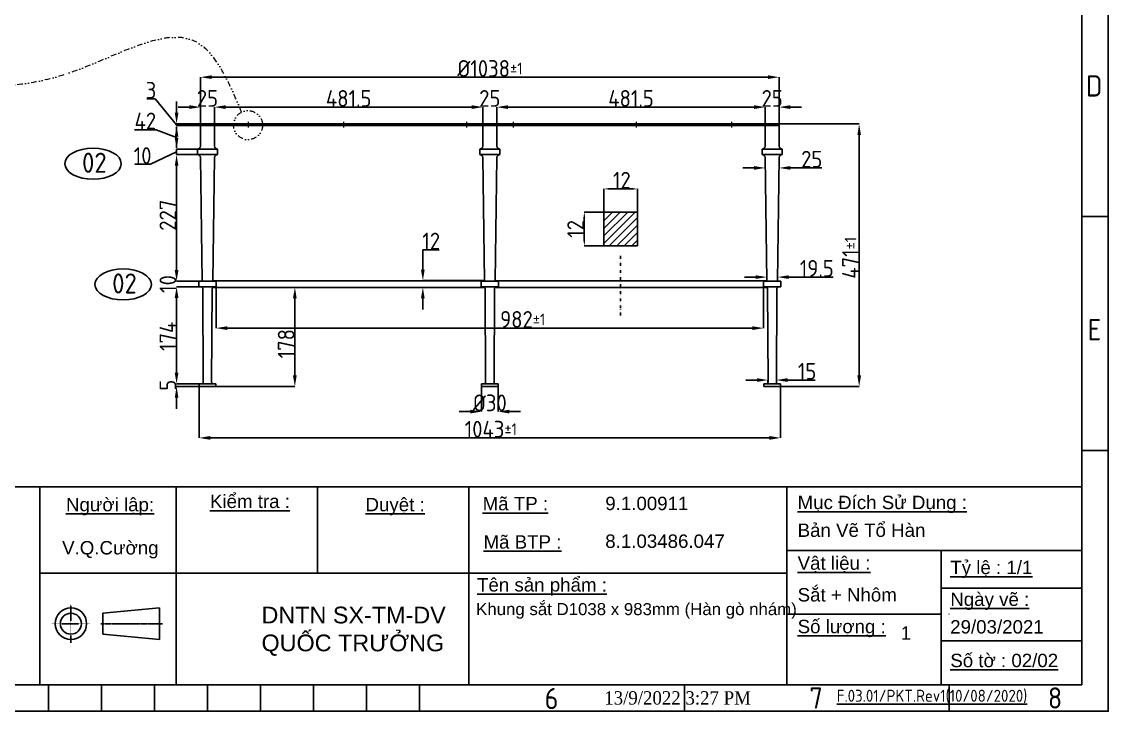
# Model space of a CAD drawing. Header units: millimetres. Extents: x -127318 to -46279, y 54276 to 57025.
# Drawn here: x -51304 to -49355, y 54330 to 55566 of the extents above; entities that cross this region are included whole.
import ezdxf

# ---------------------------------------------------------------- set-up
doc = ezdxf.new("R2010")
doc.units = ezdxf.units.MM
doc.header["$PDMODE"] = 2
for name, pattern in [('CENTER', [2, 1.25, -0.25, 0.25, -0.25]), ('CENTERX2', [4, 2.5, -0.5, 0.5, -0.5]), ('CONTPVMNIL', [0]), ('DASHEDX2', [1.5, 1, -0.5]), ('DIVIDE', [1.25, 0.5, -0.25, 0, -0.25, 0, -0.25])]:
    doc.linetypes.add(name, pattern=pattern)
doc.layers.get('0').update_dxf_attribs({"linetype": 'CONTPVMNIL'})
doc.layers.get('DEFPOINTS').update_dxf_attribs({"color": 6})
for name, color, linetype, lineweight in [('0 CENTER', 1, 'CENTERX2', 9), ('D KT', 4, 'Continuous', 18), ('d tam', 2, 'CENTER', 9)]:
    doc.layers.add(name, color=color, linetype=linetype, lineweight=lineweight)
for name, color, linetype in [('CENTER', 1, 'CENTERX2'), ('FRAME050', 6, 'Continuous'), ('hatch', 4, 'DASHEDX2'), ('MAIN', 7, 'Continuous')]:
    doc.layers.add(name, color=color, linetype=linetype)
doc.styles.add('ISOCP', font='isocp')
doc.styles.add('SLDTEXTSTYLE0', font='timesi.ttf', dxfattribs={"width": 0.933, "bigfont": 'bigfont'})
doc.styles.add('SLDTEXTSTYLE3', font='TXT', dxfattribs={"width": 0.65, "bigfont": 'bigfont'})
doc.styles.get("Standard").update_dxf_attribs({"font": 'isocp.shx'})
doc.dimstyles.new('Dim20$0', dxfattribs={"dimtxt": 20, "dimasz": 10, "dimexe": 0, "dimexo": 0, "dimgap": 0.6, "dimtad": 1, "dimtoh": 1, "dimdsep": 46, "dimtxsty": 'ISOCP', "dimcen": 0, "dimclrd": 3, "dimclre": 3, "dimclrt": 7, "dimadec": 3, "dimazin": 2, "dimtp": 0.05, "dimtm": 0.05, "dimtfac": 0.7, "dimtofl": 0, "dimtmove": 0, "dimatfit": 3, "dimfxl": 1, "dimtolj": 1, "dimarcsym": 0})

# ---------------------------------------------------------------- blocks, each defined once
blk = doc.blocks.new('*D744')
at = {"color": 3, "lineweight": -2, "ltscale": 50, "transparency": 16777216}
for p, q in [((-49970.7, 55323), (-49970.7, 55304.2)), ((-49945.7, 55323), (-49945.7, 55304.2)), ((-49990.7, 55304.2), (-50010.7, 55304.2)), ((-49925.7, 55304.2), (-49869.1, 55304.2))]:
    blk.add_line(p, q, dxfattribs=at)
at = {"color": 3, "ltscale": 50, "transparency": 16777216}
for points in [[(-49990.7, 55307.5), (-49990.7, 55300.8), (-49970.7, 55304.2)], [(-49925.7, 55307.5), (-49925.7, 55300.8), (-49945.7, 55304.2)]]:
    blk.add_solid(points, dxfattribs=at)
at = {"layer": 'DEFPOINTS', "color": 0, "ltscale": 50, "transparency": 16777216}
for p in [(-49970.7, 55323), (-49945.7, 55323), (-49945.7, 55304.2)]:
    blk.add_point(p, dxfattribs=at)
at = {"color": 7, "ltscale": 50, "transparency": 16777216, "insert": (-49887.2, 55319.8), "char_height": 30, "attachment_point": 5, "style": 'ISOCP'}
blk.add_mtext('\\A1;25', dxfattribs=at)
blk = doc.blocks.new('*D745')
at = {"color": 3, "lineweight": -2, "ltscale": 50, "transparency": 16777216}
for p, q in [((-49987.9, 55108.4), (-50007.9, 55108.4)), ((-49967.9, 55103), (-49967.9, 55108.4)), ((-49948.4, 55103), (-49948.4, 55108.4)), ((-49928.4, 55108.4), (-49848.5, 55108.4))]:
    blk.add_line(p, q, dxfattribs=at)
at = {"color": 3, "ltscale": 50, "transparency": 16777216}
for points in [[(-49987.9, 55111.7), (-49987.9, 55105), (-49967.9, 55108.4)], [(-49928.4, 55111.7), (-49928.4, 55105), (-49948.4, 55108.4)]]:
    blk.add_solid(points, dxfattribs=at)
at = {"layer": 'DEFPOINTS', "color": 0, "ltscale": 50, "transparency": 16777216}
for p in [(-49967.9, 55103), (-49948.4, 55108.4), (-49948.4, 55103)]:
    blk.add_point(p, dxfattribs=at)
at = {"color": 7, "ltscale": 50, "transparency": 16777216, "insert": (-49878.2, 55124), "char_height": 30, "attachment_point": 5, "style": 'ISOCP'}
blk.add_mtext('\\A1;19.5', dxfattribs=at)
blk = doc.blocks.new('*D746')
at = {"color": 3, "lineweight": -2, "ltscale": 50, "transparency": 16777216}
for p, q in [((-49985.7, 54923.8), (-50005.7, 54923.8)), ((-49965.7, 54920), (-49965.7, 54923.8)), ((-49950.7, 54920), (-49950.7, 54923.8)), ((-49930.7, 54923.8), (-49880.8, 54923.8))]:
    blk.add_line(p, q, dxfattribs=at)
at = {"color": 3, "ltscale": 50, "transparency": 16777216}
for points in [[(-49985.7, 54927.1), (-49985.7, 54920.4), (-49965.7, 54923.8)], [(-49930.7, 54927.1), (-49930.7, 54920.4), (-49950.7, 54923.8)]]:
    blk.add_solid(points, dxfattribs=at)
at = {"layer": 'DEFPOINTS', "color": 0, "ltscale": 50, "transparency": 16777216}
for p in [(-49965.7, 54920), (-49950.7, 54923.8), (-49950.7, 54920)]:
    blk.add_point(p, dxfattribs=at)
at = {"color": 7, "ltscale": 50, "transparency": 16777216, "insert": (-49895.6, 54939.4), "char_height": 30, "attachment_point": 5, "style": 'ISOCP'}
blk.add_mtext('\\A1;15', dxfattribs=at)
blk = doc.blocks.new('*D747')
at = {"color": 3, "lineweight": -2, "ltscale": 50, "transparency": 16777216}
for p, q in [((-51003.7, 55413.2), (-51023.7, 55413.2)), ((-50983.7, 55383), (-50983.7, 55413.2)), ((-50958.7, 55383), (-50958.7, 55413.2)), ((-50938.7, 55413.2), (-50918.7, 55413.2))]:
    blk.add_line(p, q, dxfattribs=at)
at = {"color": 3, "ltscale": 50, "transparency": 16777216}
for points in [[(-51003.7, 55416.6), (-51003.7, 55409.9), (-50983.7, 55413.2)], [(-50938.7, 55416.6), (-50938.7, 55409.9), (-50958.7, 55413.2)]]:
    blk.add_solid(points, dxfattribs=at)
at = {"layer": 'DEFPOINTS', "color": 0, "ltscale": 50, "transparency": 16777216}
for p in [(-50958.7, 55413.2), (-50983.7, 55383), (-50958.7, 55383)]:
    blk.add_point(p, dxfattribs=at)
at = {"color": 7, "ltscale": 50, "transparency": 16777216, "insert": (-50971.2, 55428.9), "char_height": 30, "attachment_point": 5, "style": 'ISOCP'}
blk.add_mtext('\\A1;25', dxfattribs=at)
blk = doc.blocks.new('*D748')
at = {"color": 3, "lineweight": -2, "ltscale": 50, "transparency": 16777216}
for p, q in [((-51026.6, 54937), (-51026.6, 54957)), ((-50986.2, 54917), (-51026.6, 54917)), ((-50986.2, 54912), (-51026.6, 54912)), ((-51026.6, 54892), (-51026.6, 54872))]:
    blk.add_line(p, q, dxfattribs=at)
at = {"color": 3, "ltscale": 50, "transparency": 16777216}
for points in [[(-51029.9, 54937), (-51023.3, 54937), (-51026.6, 54917)], [(-51029.9, 54892), (-51023.3, 54892), (-51026.6, 54912)]]:
    blk.add_solid(points, dxfattribs=at)
at = {"layer": 'DEFPOINTS', "color": 0, "ltscale": 50, "transparency": 16777216}
for p in [(-51026.6, 54912), (-50986.2, 54917), (-50986.2, 54912)]:
    blk.add_point(p, dxfattribs=at)
at = {"color": 7, "ltscale": 50, "transparency": 16777216, "insert": (-51042.2, 54914.5), "char_height": 30, "attachment_point": 5, "rotation": 90, "style": 'ISOCP'}
blk.add_mtext('\\A1;5', dxfattribs=at)
blk = doc.blocks.new('*D749')
at = {"color": 3, "lineweight": -2, "ltscale": 50, "transparency": 16777216}
for p, q in [((-50982.7, 55091), (-51026.6, 55091)), ((-51026.6, 54937), (-51026.6, 55071)), ((-50986.2, 54917), (-51026.6, 54917))]:
    blk.add_line(p, q, dxfattribs=at)
at = {"color": 3, "ltscale": 50, "transparency": 16777216}
for points in [[(-51029.9, 55071), (-51023.3, 55071), (-51026.6, 55091)], [(-51029.9, 54937), (-51023.3, 54937), (-51026.6, 54917)]]:
    blk.add_solid(points, dxfattribs=at)
at = {"layer": 'DEFPOINTS', "color": 0, "ltscale": 50, "transparency": 16777216}
for p in [(-51026.6, 55091), (-50982.7, 55091), (-50986.2, 54917)]:
    blk.add_point(p, dxfattribs=at)
at = {"color": 7, "ltscale": 50, "transparency": 16777216, "insert": (-51042.2, 55002.1), "char_height": 30, "attachment_point": 5, "rotation": 90, "style": 'ISOCP'}
blk.add_mtext('\\A1;174', dxfattribs=at)
blk = doc.blocks.new('*D750')
at = {"color": 3, "lineweight": -2, "ltscale": 50, "transparency": 16777216}
for p, q in [((-51026.6, 55121), (-51026.6, 55141)), ((-50986.7, 55101), (-51026.6, 55101)), ((-50986.7, 55091), (-51026.6, 55091)), ((-51026.6, 55071), (-51026.6, 55051))]:
    blk.add_line(p, q, dxfattribs=at)
at = {"color": 3, "ltscale": 50, "transparency": 16777216}
for points in [[(-51029.9, 55121), (-51023.3, 55121), (-51026.6, 55101)], [(-51029.9, 55071), (-51023.3, 55071), (-51026.6, 55091)]]:
    blk.add_solid(points, dxfattribs=at)
at = {"layer": 'DEFPOINTS', "color": 0, "ltscale": 50, "transparency": 16777216}
for p in [(-51026.6, 55101), (-50986.7, 55101), (-50986.7, 55091)]:
    blk.add_point(p, dxfattribs=at)
at = {"color": 7, "ltscale": 50, "transparency": 16777216, "insert": (-51042.2, 55096), "char_height": 30, "attachment_point": 5, "rotation": 90, "style": 'ISOCP'}
blk.add_mtext('\\A1;10', dxfattribs=at)
blk = doc.blocks.new('*D751')
at = {"color": 3, "lineweight": -2, "ltscale": 50, "transparency": 16777216}
for p, q in [((-50988.5, 55328), (-51026.6, 55328)), ((-51026.6, 55121), (-51026.6, 55308)), ((-50986.7, 55101), (-51026.6, 55101))]:
    blk.add_line(p, q, dxfattribs=at)
at = {"color": 3, "ltscale": 50, "transparency": 16777216}
for points in [[(-51029.9, 55308), (-51023.3, 55308), (-51026.6, 55328)], [(-51029.9, 55121), (-51023.3, 55121), (-51026.6, 55101)]]:
    blk.add_solid(points, dxfattribs=at)
at = {"layer": 'DEFPOINTS', "color": 0, "ltscale": 50, "transparency": 16777216}
for p in [(-51026.6, 55328), (-50988.5, 55328), (-50986.7, 55101)]:
    blk.add_point(p, dxfattribs=at)
at = {"color": 7, "ltscale": 50, "transparency": 16777216, "insert": (-51042.2, 55219.4), "char_height": 30, "attachment_point": 5, "rotation": 90, "style": 'ISOCP'}
blk.add_mtext('\\A1;227', dxfattribs=at)
blk = doc.blocks.new('*D752')
at = {"color": 3, "lineweight": -2, "ltscale": 50, "transparency": 16777216}
for p, q in [((-51026.6, 55358), (-51026.6, 55378)), ((-50989.3, 55338), (-51026.6, 55338)), ((-51026.6, 55338), (-51026.6, 55328)), ((-51026.6, 55333), (-51073.3, 55310.7)), ((-50989.2, 55328), (-51026.6, 55328)), ((-51073.3, 55310.7), (-51101.6, 55310.7)), ((-51026.6, 55308), (-51026.6, 55288))]:
    blk.add_line(p, q, dxfattribs=at)
at = {"color": 3, "ltscale": 50, "transparency": 16777216}
for points in [[(-51029.9, 55358), (-51023.3, 55358), (-51026.6, 55338)], [(-51029.9, 55308), (-51023.3, 55308), (-51026.6, 55328)]]:
    blk.add_solid(points, dxfattribs=at)
at = {"layer": 'DEFPOINTS', "color": 0, "ltscale": 50, "transparency": 16777216}
for p in [(-50989.3, 55338), (-51026.6, 55328), (-50989.2, 55328)]:
    blk.add_point(p, dxfattribs=at)
at = {"color": 7, "ltscale": 50, "transparency": 16777216, "insert": (-51087.5, 55326.3), "char_height": 30, "attachment_point": 5, "style": 'ISOCP'}
blk.add_mtext('\\A1;10', dxfattribs=at)
blk = doc.blocks.new('*D753')
at = {"color": 3, "lineweight": -2, "ltscale": 50, "transparency": 16777216}
for p, q in [((-50983.7, 55380), (-51026.6, 55380)), ((-51063.1, 55372.7), (-51102.1, 55372.7)), ((-51026.6, 55359), (-51063.1, 55372.7)), ((-51026.6, 55358), (-51026.6, 55360)), ((-50989.3, 55338), (-51026.6, 55338))]:
    blk.add_line(p, q, dxfattribs=at)
at = {"color": 3, "ltscale": 50, "transparency": 16777216}
for points in [[(-51029.9, 55360), (-51023.3, 55360), (-51026.6, 55380)], [(-51029.9, 55358), (-51023.3, 55358), (-51026.6, 55338)]]:
    blk.add_solid(points, dxfattribs=at)
at = {"layer": 'DEFPOINTS', "color": 0, "ltscale": 50, "transparency": 16777216}
for p in [(-51026.6, 55380), (-50983.7, 55380), (-50989.3, 55338)]:
    blk.add_point(p, dxfattribs=at)
at = {"color": 7, "ltscale": 50, "transparency": 16777216, "insert": (-51082.6, 55388.3), "char_height": 30, "attachment_point": 5, "style": 'ISOCP'}
blk.add_mtext('\\A1;42', dxfattribs=at)
blk = doc.blocks.new('*D754')
at = {"color": 3, "lineweight": -2, "ltscale": 50, "transparency": 16777216}
for p, q in [((-51065.3, 55427.8), (-51079.7, 55427.8)), ((-51026.6, 55381.5), (-51065.3, 55427.8)), ((-51026.6, 55403), (-51026.6, 55423)), ((-50983.7, 55383), (-51026.6, 55383)), ((-51026.6, 55383), (-51026.6, 55380)), ((-50983.7, 55380), (-51026.6, 55380)), ((-51026.6, 55360), (-51026.6, 55340))]:
    blk.add_line(p, q, dxfattribs=at)
at = {"color": 3, "ltscale": 50, "transparency": 16777216}
for points in [[(-51029.9, 55403), (-51023.3, 55403), (-51026.6, 55383)], [(-51029.9, 55360), (-51023.3, 55360), (-51026.6, 55380)]]:
    blk.add_solid(points, dxfattribs=at)
at = {"layer": 'DEFPOINTS', "color": 0, "ltscale": 50, "transparency": 16777216}
for p in [(-51026.6, 55380), (-50983.7, 55383), (-50983.7, 55380)]:
    blk.add_point(p, dxfattribs=at)
at = {"color": 7, "ltscale": 50, "transparency": 16777216, "insert": (-51072.5, 55443.4), "char_height": 30, "attachment_point": 5, "style": 'ISOCP'}
blk.add_mtext('\\A1;3', dxfattribs=at)
blk = doc.blocks.new('*D755')
at = {"color": 3, "lineweight": -2, "ltscale": 50, "transparency": 16777216}
for p, q in [((-50958.7, 55383), (-50958.7, 55413.2)), ((-50938.7, 55413.2), (-50497.2, 55413.2)), ((-50477.2, 55383), (-50477.2, 55413.2))]:
    blk.add_line(p, q, dxfattribs=at)
at = {"color": 3, "ltscale": 50, "transparency": 16777216}
for points in [[(-50938.7, 55416.6), (-50938.7, 55409.9), (-50958.7, 55413.2)], [(-50497.2, 55416.6), (-50497.2, 55409.9), (-50477.2, 55413.2)]]:
    blk.add_solid(points, dxfattribs=at)
at = {"layer": 'DEFPOINTS', "color": 0, "ltscale": 50, "transparency": 16777216}
for p in [(-50477.2, 55413.2), (-50958.7, 55383), (-50477.2, 55383)]:
    blk.add_point(p, dxfattribs=at)
at = {"color": 7, "ltscale": 50, "transparency": 16777216, "insert": (-50717.9, 55428.8), "char_height": 30, "attachment_point": 5, "style": 'ISOCP'}
blk.add_mtext('\\A1;481.5', dxfattribs=at)
blk = doc.blocks.new('*D756')
at = {"color": 3, "lineweight": -2, "ltscale": 50, "transparency": 16777216}
for p, q in [((-50452.2, 55381.5), (-50452.2, 55413.2)), ((-50432.2, 55413.2), (-49990.7, 55413.2)), ((-49970.7, 55383), (-49970.7, 55413.2))]:
    blk.add_line(p, q, dxfattribs=at)
at = {"color": 3, "ltscale": 50, "transparency": 16777216}
for points in [[(-50432.2, 55416.6), (-50432.2, 55409.9), (-50452.2, 55413.2)], [(-49990.7, 55416.6), (-49990.7, 55409.9), (-49970.7, 55413.2)]]:
    blk.add_solid(points, dxfattribs=at)
at = {"layer": 'DEFPOINTS', "color": 0, "ltscale": 50, "transparency": 16777216}
for p in [(-49970.7, 55413.2), (-50452.2, 55381.5), (-49970.7, 55383)]:
    blk.add_point(p, dxfattribs=at)
at = {"color": 7, "ltscale": 50, "transparency": 16777216, "insert": (-50211.4, 55428.8), "char_height": 30, "attachment_point": 5, "style": 'ISOCP'}
blk.add_mtext('\\A1;481.5', dxfattribs=at)
blk = doc.blocks.new('*D757')
at = {"color": 3, "lineweight": -2, "ltscale": 50, "transparency": 16777216}
for p, q in [((-50497.2, 55413.2), (-50517.2, 55413.2)), ((-50432.2, 55413.2), (-50412.2, 55413.2))]:
    blk.add_line(p, q, dxfattribs=at)
at = {"color": 3, "ltscale": 50, "transparency": 16777216}
for points in [[(-50497.2, 55416.6), (-50497.2, 55409.9), (-50477.2, 55413.2)], [(-50432.2, 55416.6), (-50432.2, 55409.9), (-50452.2, 55413.2)]]:
    blk.add_solid(points, dxfattribs=at)
at = {"layer": 'DEFPOINTS', "color": 0, "ltscale": 50, "transparency": 16777216}
for p in [(-50477.2, 55413.2), (-50452.2, 55413.2), (-50452.2, 55413.2)]:
    blk.add_point(p, dxfattribs=at)
at = {"color": 7, "ltscale": 50, "transparency": 16777216, "insert": (-50464.7, 55428.9), "char_height": 30, "attachment_point": 5, "style": 'ISOCP'}
blk.add_mtext('\\A1;25', dxfattribs=at)
blk = doc.blocks.new('*D758')
at = {"color": 3, "lineweight": -2, "ltscale": 50, "transparency": 16777216}
for p, q in [((-49990.7, 55413.2), (-50010.7, 55413.2)), ((-49970.7, 55383), (-49970.7, 55413.2)), ((-49945.7, 55383), (-49945.7, 55413.2)), ((-49925.7, 55413.2), (-49905.7, 55413.2))]:
    blk.add_line(p, q, dxfattribs=at)
at = {"color": 3, "ltscale": 50, "transparency": 16777216}
for points in [[(-49990.7, 55416.6), (-49990.7, 55409.9), (-49970.7, 55413.2)], [(-49925.7, 55416.6), (-49925.7, 55409.9), (-49945.7, 55413.2)]]:
    blk.add_solid(points, dxfattribs=at)
at = {"layer": 'DEFPOINTS', "color": 0, "ltscale": 50, "transparency": 16777216}
for p in [(-49970.7, 55413.2), (-49970.7, 55383), (-49945.7, 55383)]:
    blk.add_point(p, dxfattribs=at)
at = {"color": 7, "ltscale": 50, "transparency": 16777216, "insert": (-49958.2, 55428.9), "char_height": 30, "attachment_point": 5, "style": 'ISOCP'}
blk.add_mtext('\\A1;25', dxfattribs=at)
blk = doc.blocks.new('*D723')
at = {"color": 3, "lineweight": -2, "ltscale": 50, "transparency": 16777216}
for p, q in [((-50479.7, 54912), (-50479.7, 54867.2)), ((-50449.7, 54912), (-50449.7, 54867.2)), ((-50499.7, 54867.2), (-50519.7, 54867.2)), ((-50429.7, 54867.2), (-50409.7, 54867.2))]:
    blk.add_line(p, q, dxfattribs=at)
at = {"color": 3, "ltscale": 50, "transparency": 16777216}
for points in [[(-50499.7, 54870.5), (-50499.7, 54863.9), (-50479.7, 54867.2)], [(-50429.7, 54870.5), (-50429.7, 54863.9), (-50449.7, 54867.2)]]:
    blk.add_solid(points, dxfattribs=at)
at = {"layer": 'DEFPOINTS', "color": 0, "ltscale": 50, "transparency": 16777216}
for p in [(-50479.7, 54912), (-50449.7, 54912), (-50449.7, 54867.2)]:
    blk.add_point(p, dxfattribs=at)
at = {"color": 7, "ltscale": 50, "transparency": 16777216, "insert": (-50464.7, 54882.8), "char_height": 30, "attachment_point": 5, "style": 'ISOCP'}
blk.add_mtext('\\A1;%%C30', dxfattribs=at)
blk = doc.blocks.new('*D724')
at = {"color": 3, "lineweight": -2, "ltscale": 50, "transparency": 16777216}
for p, q in [((-50584.8, 55122), (-50584.8, 55157.4)), ((-50584.8, 55157.4), (-50555.4, 55157.4)), ((-50474.4, 55102), (-50584.8, 55102)), ((-50475.3, 55090), (-50584.8, 55090)), ((-50584.8, 55070), (-50584.8, 55050))]:
    blk.add_line(p, q, dxfattribs=at)
at = {"color": 3, "ltscale": 50, "transparency": 16777216}
for points in [[(-50588.2, 55122), (-50581.5, 55122), (-50584.8, 55102)], [(-50588.2, 55070), (-50581.5, 55070), (-50584.8, 55090)]]:
    blk.add_solid(points, dxfattribs=at)
at = {"layer": 'DEFPOINTS', "color": 0, "ltscale": 50, "transparency": 16777216}
for p in [(-50474.4, 55102), (-50584.8, 55090), (-50475.3, 55090)]:
    blk.add_point(p, dxfattribs=at)
at = {"color": 7, "ltscale": 50, "transparency": 16777216, "insert": (-50569.8, 55173), "char_height": 30, "attachment_point": 5, "style": 'ISOCP'}
blk.add_mtext('\\A1;12', dxfattribs=at)
blk = doc.blocks.new('ẢERHAEEH')
at = {"layer": 'FRAME050'}
for p, q in [((0, 73.96), (-3.96, 73.96)), ((0, 38.96), (-3.96, 38.96)), ((-158.4, 0), (-158.4, 3.96)), ((-150.48, 0), (-150.48, 3.96)), ((-142.56, 3.96), (-142.56, 0)), ((-134.64, 0), (-134.64, 3.96)), ((-126.72, 0), (-126.72, 3.96)), ((-118.8, 0), (-118.8, 3.96)), ((-110.88, 0), (-110.88, 3.96)), ((-102.96, 0), (-102.96, 3.96)), ((-63.36, 0), (-63.36, 3.96)), ((-23.76, 0), (-23.76, 3.96)), ((-182.16, 0), (-102.96, 0))]:
    blk.add_line(p, q, dxfattribs=at)
at = {"layer": 'MAIN', "color": 7, "linetype": 'Continuous'}
blk.add_lwpolyline([(-300.96, 213.96), (-3.96, 213.96), (-3.96, 3.96), (-300.96, 3.96)], close=True, dxfattribs=at)
at = {"layer": 'FRAME050', "style": 'ISOCP'}
for s, p in [('D', (-3.34, 91.87)), ('E', (-3.09, 55.44)), ('6', (-84.25, 0.32)), ('7', (-44.67, 0.4)), ('8', (-9.03, 0.4))]:
    blk.add_text(s, height=3.17, dxfattribs=at).set_placement(p)
blk = doc.blocks.new('*D759')
at = {"color": 3, "lineweight": -2, "ltscale": 50, "transparency": 16777216}
for p, q in [((-50955.7, 55101), (-50955.7, 55016.9)), ((-49973.7, 55096), (-49973.7, 55016.9)), ((-50935.7, 55016.9), (-49993.7, 55016.9))]:
    blk.add_line(p, q, dxfattribs=at)
at = {"color": 3, "ltscale": 50, "transparency": 16777216}
for points in [[(-50935.7, 55020.2), (-50935.7, 55013.5), (-50955.7, 55016.9)], [(-49993.7, 55020.2), (-49993.7, 55013.5), (-49973.7, 55016.9)]]:
    blk.add_solid(points, dxfattribs=at)
at = {"layer": 'DEFPOINTS', "color": 0, "ltscale": 50, "transparency": 16777216}
for p in [(-50955.7, 55101, 0), (-49973.7, 55096, 0), (-49973.7, 55016.9)]:
    blk.add_point(p, dxfattribs=at)
at = {"color": 7, "ltscale": 50, "transparency": 16777216, "insert": (-50405.8, 55032.5), "char_height": 30, "attachment_point": 5, "style": 'ISOCP'}
blk.add_mtext('\\A1;982{\\H21;±1}', dxfattribs=at)
blk = doc.blocks.new('*D760')
at = {"color": 3, "lineweight": -2, "ltscale": 50, "transparency": 16777216}
for p, q in [((-50983.7, 55383), (-50983.7, 55466.9)), ((-50963.7, 55466.9), (-49965.7, 55466.9)), ((-49945.7, 55383), (-49945.7, 55466.9))]:
    blk.add_line(p, q, dxfattribs=at)
at = {"color": 3, "ltscale": 50, "transparency": 16777216}
for points in [[(-50963.7, 55470.3), (-50963.7, 55463.6), (-50983.7, 55466.9)], [(-49965.7, 55470.3), (-49965.7, 55463.6), (-49945.7, 55466.9)]]:
    blk.add_solid(points, dxfattribs=at)
at = {"layer": 'DEFPOINTS', "color": 0, "ltscale": 50, "transparency": 16777216}
for p in [(-49945.7, 55466.9), (-50983.7, 55383, 0), (-49945.7, 55383, 0)]:
    blk.add_point(p, dxfattribs=at)
at = {"color": 7, "ltscale": 50, "transparency": 16777216, "insert": (-50464.6, 55482.5), "char_height": 30, "attachment_point": 5, "style": 'ISOCP'}
blk.add_mtext('\\A1;%%C1038{\\H21;±1}', dxfattribs=at)
blk = doc.blocks.new('*D765')
at = {"color": 3, "lineweight": -2, "ltscale": 50, "transparency": 16777216}
for p, q in [((-50892.7, 55090), (-50814.4, 55090)), ((-50814.4, 54932), (-50814.4, 55070)), ((-50956.2, 54912), (-50814.4, 54912))]:
    blk.add_line(p, q, dxfattribs=at)
at = {"color": 3, "ltscale": 50, "transparency": 16777216}
for points in [[(-50817.8, 55070), (-50811.1, 55070), (-50814.4, 55090)], [(-50817.8, 54932), (-50811.1, 54932), (-50814.4, 54912)]]:
    blk.add_solid(points, dxfattribs=at)
at = {"layer": 'DEFPOINTS', "color": 0, "ltscale": 50, "transparency": 16777216}
for p in [(-50892.7, 55090), (-50814.4, 55090), (-50956.2, 54912)]:
    blk.add_point(p, dxfattribs=at)
at = {"color": 7, "ltscale": 50, "transparency": 16777216, "insert": (-50830, 54988.9), "char_height": 30, "attachment_point": 5, "rotation": 90, "style": 'ISOCP'}
blk.add_mtext('\\A1;178', dxfattribs=at)
blk = doc.blocks.new('*D766')
at = {"color": 3, "lineweight": -2, "ltscale": 50, "transparency": 16777216}
for p, q in [((-50259.9, 55224.6), (-50259.9, 55266.5)), ((-50249.9, 55266.5), (-50209.9, 55266.5)), ((-50199.9, 55224.6), (-50199.9, 55266.5))]:
    blk.add_line(p, q, dxfattribs=at)
at = {"color": 3, "ltscale": 50, "transparency": 16777216}
for points in [[(-50249.9, 55268.2), (-50249.9, 55264.9), (-50259.9, 55266.5)], [(-50209.9, 55268.2), (-50209.9, 55264.9), (-50199.9, 55266.5)]]:
    blk.add_solid(points, dxfattribs=at)
at = {"layer": 'DEFPOINTS', "color": 0, "ltscale": 50, "transparency": 16777216}
for p in [(-50199.9, 55266.5), (-50259.9, 55224.6), (-50199.9, 55224.6)]:
    blk.add_point(p, dxfattribs=at)
at = {"color": 7, "ltscale": 50, "transparency": 16777216, "insert": (-50227.9, 55282.1), "char_height": 30, "attachment_point": 5, "style": 'ISOCP'}
blk.add_mtext('\\A1;12', dxfattribs=at)
blk = doc.blocks.new('*D767')
at = {"color": 3, "lineweight": -2, "ltscale": 50, "transparency": 16777216}
for p, q in [((-50259.9, 55224.6), (-50295.2, 55224.6)), ((-50295.2, 55174.6), (-50295.2, 55214.6)), ((-50259.9, 55164.6), (-50295.2, 55164.6))]:
    blk.add_line(p, q, dxfattribs=at)
at = {"color": 3, "ltscale": 50, "transparency": 16777216}
for points in [[(-50296.9, 55214.6), (-50293.5, 55214.6), (-50295.2, 55224.6)], [(-50296.9, 55174.6), (-50293.5, 55174.6), (-50295.2, 55164.6)]]:
    blk.add_solid(points, dxfattribs=at)
at = {"layer": 'DEFPOINTS', "color": 0, "ltscale": 50, "transparency": 16777216}
for p in [(-50295.2, 55224.6), (-50259.9, 55224.6), (-50259.9, 55164.6)]:
    blk.add_point(p, dxfattribs=at)
at = {"color": 7, "ltscale": 50, "transparency": 16777216, "insert": (-50310.8, 55194.8), "char_height": 30, "attachment_point": 5, "rotation": 90, "style": 'ISOCP'}
blk.add_mtext('\\A1;12', dxfattribs=at)
blk = doc.blocks.new('*D768')
at = {"color": 3, "lineweight": -2, "ltscale": 50, "transparency": 16777216}
for p, q in [((-50986.2, 54912), (-50986.2, 54820)), ((-49943.2, 54912), (-49943.2, 54820)), ((-50966.2, 54820), (-49963.2, 54820))]:
    blk.add_line(p, q, dxfattribs=at)
at = {"color": 3, "ltscale": 50, "transparency": 16777216}
for points in [[(-50966.2, 54823.4), (-50966.2, 54816.7), (-50986.2, 54820)], [(-49963.2, 54823.4), (-49963.2, 54816.7), (-49943.2, 54820)]]:
    blk.add_solid(points, dxfattribs=at)
at = {"layer": 'DEFPOINTS', "color": 0, "ltscale": 50, "transparency": 16777216}
for p in [(-50986.2, 54912), (-49943.2, 54912), (-49943.2, 54820)]:
    blk.add_point(p, dxfattribs=at)
at = {"color": 7, "ltscale": 50, "transparency": 16777216, "insert": (-50463, 54835.6), "char_height": 30, "attachment_point": 5, "style": 'ISOCP'}
blk.add_mtext('\\A1;1043{\\H21;±1}', dxfattribs=at)
blk = doc.blocks.new('*D771')
at = {"color": 3, "lineweight": -2, "ltscale": 50, "transparency": 16777216}
for p, q in [((-49945.7, 55383), (-49802.1, 55383)), ((-49802.1, 54932), (-49802.1, 55363)), ((-49943.2, 54912), (-49802.1, 54912))]:
    blk.add_line(p, q, dxfattribs=at)
at = {"color": 3, "ltscale": 50, "transparency": 16777216}
for points in [[(-49805.4, 55363), (-49798.8, 55363), (-49802.1, 55383)], [(-49805.4, 54932), (-49798.8, 54932), (-49802.1, 54912)]]:
    blk.add_solid(points, dxfattribs=at)
at = {"layer": 'DEFPOINTS', "color": 0, "ltscale": 50, "transparency": 16777216}
for p in [(-49945.7, 55383), (-49802.1, 55383), (-49943.2, 54912)]:
    blk.add_point(p, dxfattribs=at)
at = {"color": 7, "ltscale": 50, "transparency": 16777216, "insert": (-49817.7, 55142.9), "char_height": 30, "attachment_point": 5, "rotation": 90, "style": 'ISOCP'}
blk.add_mtext('\\A1;471{\\H21;±1}', dxfattribs=at)

msp = doc.modelspace()

# ---------------------------------------------------------------- hatches: boundary and pattern name
at = {"ltscale": 30}
h = msp.add_hatch(dxfattribs=at)
h.set_pattern_fill('ANSI31', color=4, scale=3)
h.set_pattern_definition([(45, (1574.512, -2753.672), (-6.7351921, 6.7351921), [])])
h.paths.add_polyline_path([(-50259.882, 55164.558), (-50199.882, 55164.558), (-50199.882, 55224.558), (-50259.882, 55224.558)])

# ---------------------------------------------------------------- linework, layer by layer
at = {"ltscale": 50}
for p, q in [((-50983.673, 55379.957), (-50983.673, 55342.957)), ((-50958.673, 55382.957), (-49970.673, 55382.957)), ((-50958.673, 55379.957), (-50958.673, 55342.957)), ((-49970.673, 55379.957), (-50958.673, 55379.957)), ((-50477.173, 55379.957), (-50477.173, 55382.957)), ((-50477.173, 55379.957), (-50477.173, 55342.957)), ((-50452.173, 55379.957), (-50452.173, 55382.957)), ((-50452.173, 55379.957), (-50452.173, 55342.957)), ((-49970.673, 55379.957), (-49970.673, 55342.957)), ((-49945.673, 55379.957), (-49945.673, 55342.957)), ((-50953.259, 55337.957), (-50989.259, 55337.957)), ((-50989.173, 55337.957), (-50989.173, 55327.957)), ((-50953.173, 55337.957), (-50953.173, 55327.957)), ((-50953.173, 55337.957), (-50953.173, 55337.957)), ((-50482.673, 55337.957), (-50482.673, 55327.957)), ((-50446.759, 55337.957), (-50482.673, 55337.957)), ((-50446.673, 55337.957), (-50446.673, 55327.957)), ((-50446.673, 55337.957), (-50446.673, 55337.957)), ((-49976.173, 55337.957), (-49976.173, 55327.957)), ((-49940.259, 55337.957), (-49976.173, 55337.957)), ((-49940.173, 55337.957), (-49940.173, 55327.957)), ((-49940.173, 55337.957), (-49940.173, 55337.957)), ((-50953.173, 55327.957), (-50989.173, 55327.957)), ((-50983.673, 55323.044), (-50980.898, 55101.969)), ((-50961.447, 55101.969), (-50958.673, 55323.044)), ((-50953.173, 55327.957), (-50953.259, 55327.957)), ((-50446.673, 55327.957), (-50482.673, 55327.957)), ((-50477.173, 55323.044), (-50474.398, 55101.969)), ((-50454.947, 55101.969), (-50452.173, 55323.044)), ((-50446.673, 55327.957), (-50446.759, 55327.957)), ((-49940.173, 55327.957), (-49976.173, 55327.957)), ((-49970.673, 55323.044), (-49967.898, 55101.969)), ((-49948.447, 55101.969), (-49945.673, 55323.044)), ((-49940.173, 55327.957), (-49940.259, 55327.957)), ((-50474.41, 55101.957), (-50961.435, 55101.957)), ((-49967.91, 55101.957), (-50454.935, 55101.957)), ((-50986.673, 55100.957), (-50960.447, 55100.957)), ((-50986.673, 55090.957), (-50986.673, 55100.957)), ((-50955.673, 55090.957), (-50986.673, 55090.957)), ((-50979.677, 55088.009), (-50978.673, 54919.957)), ((-50962.668, 55088.009), (-50963.673, 54919.957)), ((-50473.94, 55089.957), (-50961.905, 55089.957)), ((-50960.447, 55100.957), (-50959.617, 55100.957)), ((-50959.669, 55090.957), (-50955.673, 55090.957)), ((-50955.673, 55100.957), (-50959.617, 55100.957)), ((-50955.673, 55090.957), (-50955.673, 55100.957)), ((-50480.173, 55100.957), (-50453.947, 55100.957)), ((-50480.173, 55090.957), (-50480.173, 55100.957)), ((-50449.173, 55090.957), (-50480.173, 55090.957)), ((-50473.177, 55088.009), (-50472.173, 54919.957)), ((-50456.168, 55088.009), (-50457.173, 54919.957)), ((-49967.44, 55089.957), (-50455.405, 55089.957)), ((-50453.947, 55100.957), (-50453.117, 55100.957)), ((-50453.169, 55090.957), (-50449.173, 55090.957)), ((-50449.173, 55100.957), (-50453.117, 55100.957)), ((-50449.173, 55090.957), (-50449.173, 55100.957)), ((-49973.673, 55100.957), (-49947.447, 55100.957)), ((-49973.673, 55090.957), (-49973.673, 55100.957)), ((-49942.673, 55090.957), (-49973.673, 55090.957)), ((-49966.677, 55088.009), (-49965.673, 54919.957)), ((-49949.668, 55088.009), (-49950.673, 54919.957)), ((-49947.447, 55100.957), (-49946.617, 55100.957)), ((-49946.669, 55090.957), (-49942.673, 55090.957)), ((-49942.673, 55100.957), (-49946.617, 55100.957)), ((-49942.673, 55090.957), (-49942.673, 55100.957)), ((-50986.173, 54916.957), (-50986.173, 54911.957)), ((-50986.173, 54916.957), (-50962.619, 54916.957)), ((-50986.173, 54911.957), (-50956.173, 54911.957)), ((-50956.173, 54916.957), (-50962.619, 54916.957)), ((-50956.173, 54911.957), (-50956.173, 54916.957)), ((-50479.673, 54916.957), (-50479.673, 54911.957)), ((-50479.673, 54916.957), (-50456.119, 54916.957)), ((-50479.673, 54911.957), (-50449.673, 54911.957)), ((-50449.673, 54916.957), (-50456.119, 54916.957)), ((-50449.673, 54911.957), (-50449.673, 54916.957)), ((-49973.173, 54916.957), (-49973.173, 54911.957)), ((-49973.173, 54916.957), (-49949.619, 54916.957)), ((-49973.173, 54911.957), (-49943.173, 54911.957)), ((-49943.173, 54916.957), (-49949.619, 54916.957)), ((-49943.173, 54911.957), (-49943.173, 54916.957))]:
    msp.add_line(p, q, dxfattribs=at)
at = {"color": 2, "linetype": 'DIVIDE', "ltscale": 10}
msp.add_line((-50230.179, 55146.412), (-50230.179, 55037.396), dxfattribs=at)
for p, q in [((-51271.983, 54732.418), (-52966.806, 54732.418)), ((-50773.921, 54732.418), (-50773.921, 54577.586)), ((-49931.659, 54617.788), (-49931.659, 54732.418)), ((-51271.983, 54577.586), (-50502.111, 54577.586)), ((-51027.239, 54587.431), (-51027.239, 54377.303)), ((-49655.177, 54550.261), (-49402.806, 54550.261)), ((-49655.177, 54456.147), (-49402.806, 54456.147))]:
    msp.add_line(p, q)
at = {"ltscale": 3}
msp.add_line((-50502.111, 54577.586), (-49931.659, 54577.586), dxfattribs=at)
at = {"linetype": 'ByBlock'}
msp.add_line((-49655.177, 54504.023), (-49655.177, 54377.303), dxfattribs=at)
at = {"ltscale": 50}
for points in [[(-50983.673, 55379.957), (-50958.673, 55379.957), (-50958.673, 55382.957), (-50983.673, 55382.957)], [(-49970.673, 55379.957), (-49945.673, 55379.957), (-49945.673, 55382.957), (-49970.673, 55382.957)]]:
    msp.add_lwpolyline(points, close=True, dxfattribs=at)
at = {"ltscale": 30}
msp.add_lwpolyline([(-50259.882, 55164.558), (-50199.882, 55164.558), (-50199.882, 55224.558), (-50259.882, 55224.558)], close=True, dxfattribs=at)
at = {"ltscale": 50}
for centre, radius, start, end in [((-50989.102, 55343.404), 5.448, 269.260583, 355.286795), ((-50953.243, 55343.404), 5.448, 184.713205, 270.739417), ((-50482.602, 55343.404), 5.448, 269.260583, 355.286795), ((-50446.743, 55343.404), 5.448, 184.713205, 270.739417), ((-49976.102, 55343.404), 5.448, 269.260583, 355.286795), ((-49940.243, 55343.404), 5.448, 184.713205, 270.739417), ((-50988.954, 55322.664), 5.295, 4.119991, 91.432534), ((-50953.391, 55322.664), 5.295, 88.567466, 175.880009), ((-50482.454, 55322.664), 5.295, 4.119991, 91.432534), ((-50446.891, 55322.664), 5.295, 88.567466, 175.880009), ((-49975.954, 55322.664), 5.295, 4.119991, 91.432534), ((-49940.391, 55322.664), 5.295, 88.567466, 175.880009), ((-50981.898, 55101.957), 1, 270, 0.712638), ((-50960.447, 55101.957), 1, 179.287362, 270), ((-50475.398, 55101.957), 1, 270, 0.712638), ((-50453.947, 55101.957), 1, 179.287362, 270), ((-49968.898, 55101.957), 1, 270, 0.712638), ((-49947.447, 55101.957), 1, 179.287362, 270), ((-50982.676, 55087.957), 3, 1, 90), ((-50959.669, 55087.957), 3, 90, 179), ((-50476.176, 55087.957), 3, 1, 90), ((-50453.169, 55087.957), 3, 90, 179), ((-49969.676, 55087.957), 3, 1, 90), ((-49946.669, 55087.957), 3, 90, 179), ((-50981.672, 54919.904), 3, 270, 1), ((-50960.673, 54919.957), 3, 179, 270), ((-50475.172, 54919.904), 3, 270, 1), ((-50454.173, 54919.957), 3, 179, 270), ((-49968.672, 54919.904), 3, 270, 1), ((-49947.673, 54919.957), 3, 179, 270)]:
    msp.add_arc(centre, radius, start, end, dxfattribs=at)
at = {"color": 1}
for centre in [(-51176.499, 55311.766), (-51122.436, 55095.259)]:
    msp.add_ellipse(centre, major_axis=(-50.59, 0), ratio=0.55171628, dxfattribs=at)
at = {"layer": '0 CENTER'}
for p, q in [((-50898.422, 55386.97), (-50898.422, 55376.302)), ((-50727.369, 55386.97), (-50727.369, 55376.302)), ((-50506.719, 55386.97, 0), (-50506.719, 55376.302, 0)), ((-50422.626, 55386.97), (-50422.626, 55376.302)), ((-50201.976, 55386.97, 0), (-50201.976, 55376.302, 0)), ((-50031.096, 55386.97, 0), (-50031.096, 55376.302, 0))]:
    msp.add_line(p, q, dxfattribs=at)
at = {"layer": 'CENTER', "color": 1, "linetype": 'CENTER', "ltscale": 0.05}
for p, q in [((-51216.174, 54521.051), (-51216.174, 54452.598)), ((-51181.948, 54486.825), (-51250.401, 54486.825))]:
    msp.add_line(p, q, dxfattribs=at)
at = {"layer": 'CENTER'}
msp.add_line((-51052.09, 54486.825), (-51163.009, 54486.825), dxfattribs=at)
at = {"layer": 'd tam', "linetype": 'DIVIDE', "ltscale": 20}
msp.add_circle((-50898.422, 55380.957), 26.036, dxfattribs=at)
msp.add_open_spline([(-50909.89, 55404.331), (-50932.809, 55458.004), (-50991.569, 55595.618), (-51329.855, 55378.021), (-51566.458, 55485.615), (-51729.095, 55559.573)], degree=3, knots=[0, 0, 0, 0, 150.17752656, 385.04456166, 901.47566476, 901.47566476, 901.47566476, 901.47566476], dxfattribs=at)
at = {"layer": 'DEFPOINTS', "ltscale": 30}
msp.add_lwpolyline([(-53014.326, 56944.823), (-49355.286, 56944.823), (-49355.286, 54329.783), (-53014.326, 54329.783)], close=True, dxfattribs=at)
at = {"layer": 'hatch', "ltscale": 0.5}
for p, q in [((-50903.687, 55380.957, 0), (-50901.187, 55382.657)), ((-50901.187, 55382.957, 0), (-50901.187, 55382.657)), ((-50901.187, 55382.657), (-50895.657, 55382.657)), ((-50895.657, 55382.957, 0), (-50895.657, 55382.657)), ((-50893.687, 55380.957, 0), (-50895.657, 55382.657)), ((-50732.634, 55380.957, 0), (-50730.134, 55382.657)), ((-50730.134, 55382.957, 0), (-50730.134, 55382.657)), ((-50730.134, 55382.657), (-50724.604, 55382.657)), ((-50724.604, 55382.957, 0), (-50724.604, 55382.657)), ((-50722.634, 55380.957, 0), (-50724.604, 55382.657)), ((-50511.984, 55380.957), (-50509.484, 55382.657, 0)), ((-50509.484, 55382.957), (-50509.484, 55382.657, 0)), ((-50509.484, 55382.657, 0), (-50503.954, 55382.657, 0)), ((-50503.954, 55382.957, 0), (-50503.954, 55382.657, 0)), ((-50501.984, 55380.957), (-50503.954, 55382.657, 0)), ((-50427.891, 55380.957, 0), (-50425.391, 55382.657)), ((-50425.391, 55382.957, 0), (-50425.391, 55382.657)), ((-50425.391, 55382.657), (-50419.861, 55382.657)), ((-50419.861, 55382.957, 0), (-50419.861, 55382.657)), ((-50417.891, 55380.957, 0), (-50419.861, 55382.657)), ((-50207.241, 55380.957, 0), (-50204.741, 55382.657, 0)), ((-50204.741, 55382.957, 0), (-50204.741, 55382.657, 0)), ((-50204.741, 55382.657, 0), (-50199.211, 55382.657, 0)), ((-50199.211, 55382.957, 0), (-50199.211, 55382.657, 0)), ((-50197.241, 55380.957, 0), (-50199.211, 55382.657, 0)), ((-50036.361, 55380.957, 0), (-50033.861, 55382.657, 0)), ((-50033.861, 55382.957, 0), (-50033.861, 55382.657, 0)), ((-50033.861, 55382.657, 0), (-50028.331, 55382.657, 0)), ((-50028.331, 55382.957, 0), (-50028.331, 55382.657, 0)), ((-50026.361, 55380.957, 0), (-50028.331, 55382.657, 0))]:
    msp.add_line(p, q, dxfattribs=at)
at = {"layer": 'hatch', "ltscale": 0.5, "elevation": 0}
for points in [[(-50903.687, 55379.957), (-50893.687, 55379.957), (-50893.687, 55380.957), (-50903.687, 55380.957)], [(-50732.634, 55379.957), (-50722.634, 55379.957), (-50722.634, 55380.957), (-50732.634, 55380.957)], [(-50427.891, 55379.957), (-50417.891, 55379.957), (-50417.891, 55380.957), (-50427.891, 55380.957)], [(-50207.241, 55379.957), (-50197.241, 55379.957), (-50197.241, 55380.957), (-50207.241, 55380.957)], [(-50036.361, 55379.957), (-50026.361, 55379.957), (-50026.361, 55380.957), (-50036.361, 55380.957)]]:
    msp.add_lwpolyline(points, close=True, dxfattribs=at)
at = {"layer": 'hatch', "ltscale": 0.5}
msp.add_lwpolyline([(-50511.984, 55379.957), (-50501.984, 55379.957), (-50501.984, 55380.957), (-50511.984, 55380.957)], close=True, dxfattribs=at)
at = {"layer": 'MAIN'}
for p, q in [((-51271.983, 54732.418), (-49402.806, 54732.418)), ((-51271.983, 54577.586), (-51271.983, 54732.418)), ((-51027.239, 54587.431), (-51027.239, 54732.418)), ((-50502.111, 54617.788), (-50502.111, 54732.418)), ((-50502.111, 54504.023), (-50502.111, 54617.788)), ((-49931.659, 54617.788), (-49402.806, 54617.788)), ((-49931.659, 54504.023), (-49931.659, 54617.788)), ((-49655.177, 54504.023), (-49655.177, 54617.788)), ((-51271.983, 54377.303), (-51271.983, 54577.586)), ((-51158.636, 54505.643), (-51057.502, 54515.051)), ((-51158.636, 54505.643), (-51158.636, 54468.007)), ((-51057.502, 54515.051), (-51057.502, 54458.598)), ((-50502.111, 54377.303), (-50502.111, 54504.023)), ((-49931.659, 54504.023), (-49655.177, 54504.023)), ((-49931.659, 54377.303), (-49931.659, 54504.023)), ((-49641.37, 54504.023), (-49640.866, 54504.023)), ((-51057.502, 54458.598), (-51158.636, 54468.007))]:
    msp.add_line(p, q, dxfattribs=at)
for radius in [28.227, 18.818]:
    msp.add_circle((-51216.174, 54486.825), radius, dxfattribs=at)

# ---------------------------------------------------------------- block references
at = {"xscale": 12, "yscale": 12, "zscale": 12}
msp.add_blockref('ẢERHAEEH', (-49355.286, 54329.783), dxfattribs=at)

# ---------------------------------------------------------------- texts
at = {"color": 1, "char_height": 36, "width": 44.11591, "attachment_point": 1}
for insert in [(-51196.229, 55331.46), (-51142.167, 55114.953)]:
    msp.add_mtext('02', dxfattribs=dict(at, insert=insert))
at = {"color": 0, "attachment_point": 1, "style": 'SLDTEXTSTYLE3'}
for s, insert, char_height, width in [('{\\fArial|b0|i0|c0|p34;\\W1;\\L\\C256;Người lập:}', (-51224.984, 54712.412), 24, 166.72993), ('{\\fArial|b0|i0|c0|p34;\\W1;\\L\\C256;Kiểm tra :}', (-50966.678, 54718.224), 24, 166.72993), ('{\\fArial|b0|i0|c0|p34;\\W1;\\L\\C256;Duyệt :}', (-50687.71, 54712.412), 24, 166.72993), ('{\\fArial|b0|i0|c0|p34;\\W1;\\L\\C256;Mã TP :}', (-50477.542, 54714.129), 24, 166.72993), ('{\\fArial|b0|i0|c0|p34;\\W1;\\C256;9.1.00911}', (-50257.596, 54714.48), 24, 166.72993), ('{\\fArial|b0|i0|c0|p34;\\W1;\\L\\C256;Mục Đích Sử Dụng :}', (-49912.532, 54716.314), 24, 318.24101), ('{\\fArial|b0|i0|c0|p34;\\W1;\\C256;Bản Vẽ Tổ Hàn}', (-49912.532, 54666.474), 24, 318.24101), ('{\\fArial|b0|i0|c0|p34;\\W1;\\C256;V.Q.Cường}', (-51231.938, 54634.996), 24, 166.72993), ('{\\fArial|b0|i0|c0|p34;\\W1;\\L\\C256;Mã BTP :}', (-50476.002, 54645.424), 24, 166.72993), ('{\\fArial|b0|i0|c0|p34;\\W1;\\C256;8.1.03486.047}', (-50257.596, 54646.8), 24, 166.72993), ('{\\fArial|b0|i0|c0|p34;\\W1;\\L\\C256;Vật liệu :}', (-49912.532, 54607.562), 24, 166.72993), ('{\\fArial|b0|i0|c0|p34;\\W1;\\L\\C256;Tỷ lệ : 1/1}', (-49638.64, 54599.738), 24, 166.72993), ('{\\fArial|b0|i0|c0|p34;\\W1;\\L\\C256;Tên sản phẩm :}', (-50487.584, 54568.552), 24, 244.27364), ('{\\fArial|b0|i0|c0|p34;\\W1;\\C256;Sắt + Nhôm}', (-49912.532, 54550.68), 24, 205.13467), ('{\\fArial|b0|i0|c0|p34;\\W1;\\L\\C256;Ngày vẽ :}', (-49638.64, 54542.644), 24, 166.72993), ('{\\fArial|b0|i0|c0|p34;\\W1;\\C256;DNTN SX-TM-DV QUỐC TRƯỞNG}', (-50874.283, 54517.354), 30, 447.03784), ('{\\fArial|b0|i0|c0|p34;\\W1;\\C256;Khung sắt D1038 x 983mm (Hàn gò nhám) }', (-50489.274, 54523.771, 0), 21.6, 564.2923), ('{\\fArial|b0|i0|c0|p34;\\W1;\\L\\C256;Số lượng :}', (-49912.532, 54493.798), 24, 166.72993), ('{\\fArial|b0|i0|c0|p34;\\W1;\\C256;1}', (-49727.534, 54482.172), 24, 166.72993), ('{\\fArial|b0|i0|c0|p34;\\W1;\\L\\C256;Số tờ : 02/02}', (-49638.64, 54432.88), 24, 195.23856)]:
    msp.add_mtext(s, dxfattribs=dict(at, insert=insert, char_height=char_height, width=width))
at = {"attachment_point": 1}
for s, insert, char_height, width in [('{\\fArial|b0|i0|c0|p34;29/03/2021}', (-49638.846, 54493.159), 24, 14.37882), ('{\\LF.03.01/PKT.Rev1(10/08/2020)}', (-49842.394, 54368.355), 21.6, 34.76659)]:
    msp.add_mtext(s, dxfattribs=dict(at, insert=insert, char_height=char_height, width=width))
at = {"layer": 'D KT', "insert": (-50259.416, 54365.78), "char_height": 24, "width": 1012.64408, "attachment_point": 1, "style": 'SLDTEXTSTYLE0'}
msp.add_mtext('{\\fTimes New Roman|b0|i0|c0|p18;13/9/2022 3:27 PM}', dxfattribs=at)

# ---------------------------------------------------------------- dimensions: what is measured, and where the dimension line sits
at = {"ltscale": 50}
for base, p1, p2, override, picture, middle in [((-49945.673, 55466.933, 0), (-50983.673, 55382.957), (-49945.673, 55382.957), {"dimtxt": 30, "dimasz": 20, "dimtad": 3, "dimtol": 1, "dimtp": 1, "dimtm": 1}, '*D760', (-50464.556, 55466.933, 0)), ((-50449.673, 54867.214), (-50479.673, 54911.957), (-50449.673, 54911.957), {"dimtxt": 30, "dimasz": 20, "dimtad": 3}, '*D723', (-50464.673, 54867.214))]:
    dim = msp.add_linear_dim(base=base, p1=p1, p2=p2, text='%%C<>', dimstyle='Dim20$0', override=override, dxfattribs=at)
    dim.commit()
    dim.dimension.update_dxf_attribs({"geometry": picture, "text_midpoint": middle, "dimtype": 160})
for base, p1, p2, override, picture, middle in [((-51026.61, 55379.957), (-50983.673, 55382.957), (-50983.673, 55379.957), {"dimtxt": 30, "dimasz": 20, "dimtad": 3, "dimtmove": 1}, '*D754', (-51065.87, 55427.793)), ((-51026.61, 55379.957), (-50989.259, 55337.957), (-50983.673, 55379.957), {"dimtxt": 30, "dimasz": 20, "dimtad": 3, "dimtmove": 1}, '*D753', (-51063.743, 55372.718)), ((-51026.61, 55327.957), (-50989.259, 55337.957), (-50989.173, 55327.957), {"dimtxt": 30, "dimasz": 20, "dimtad": 3, "dimtmove": 1}, '*D752', (-51073.946, 55310.673)), ((-49802.087, 55382.957), (-49943.173, 54911.957), (-49945.673, 55382.957), {"dimtxt": 30, "dimasz": 20, "dimtad": 3, "dimtol": 1, "dimtp": 1, "dimtm": 1}, '*D771', (-49802.087, 55142.914)), ((-51026.61, 55327.957), (-50986.673, 55100.957), (-50988.466, 55327.957), {"dimtxt": 30, "dimasz": 20, "dimtad": 3}, '*D751', (-51026.61, 55219.443)), ((-50295.215, 55224.558), (-50259.882, 55164.558), (-50259.882, 55224.558), {"dimtxt": 30, "dimasz": 10, "dimtad": 3, "dimlfac": 0.2}, '*D767', (-50295.215, 55194.759)), ((-50584.836, 55089.957), (-50474.41, 55101.957), (-50475.253, 55089.957), {"dimtxt": 30, "dimasz": 20, "dimtad": 3}, '*D724', (-50569.836, 55157.358)), ((-51026.61, 55100.957), (-50986.673, 55090.957), (-50986.673, 55100.957), {"dimtxt": 30, "dimasz": 20, "dimtad": 3}, '*D750', (-51026.61, 55095.957)), ((-51026.61, 55090.957), (-50986.173, 54916.957), (-50982.676, 55090.957), {"dimtxt": 30, "dimasz": 20, "dimtad": 3}, '*D749', (-51026.61, 55002.071)), ((-50814.444, 55089.957), (-50956.173, 54911.957), (-50892.716, 55089.957), {"dimtxt": 30, "dimasz": 20, "dimtad": 3}, '*D765', (-50814.444, 54988.857)), ((-51026.61, 54911.957), (-50986.173, 54916.957), (-50986.173, 54911.957), {"dimtxt": 30, "dimasz": 20, "dimtad": 3}, '*D748', (-51026.61, 54914.457))]:
    dim = msp.add_linear_dim(base=base, p1=p1, p2=p2, angle=90, dimstyle='Dim20$0', override=override, dxfattribs=at)
    dim.commit()
    dim.dimension.update_dxf_attribs({"geometry": picture, "text_midpoint": middle, "dimtype": 160})
for base, p1, p2, override, picture, middle in [((-50958.673, 55413.248), (-50983.673, 55382.957), (-50958.673, 55382.957), {"dimtxt": 30, "dimasz": 20, "dimtad": 3}, '*D747', (-50971.173, 55413.248)), ((-50477.173, 55413.248), (-50958.673, 55382.957), (-50477.173, 55382.957), {"dimtxt": 30, "dimasz": 20, "dimtad": 3}, '*D755', (-50717.923, 55413.248)), ((-50452.173, 55413.248), (-50477.173, 55413.248), (-50452.173, 55413.248), {"dimtxt": 30, "dimasz": 20, "dimtad": 3}, '*D757', (-50464.673, 55413.248)), ((-49970.673, 55413.248), (-50452.173, 55381.457), (-49970.673, 55382.957), {"dimtxt": 30, "dimasz": 20, "dimtad": 3}, '*D756', (-50211.423, 55413.248)), ((-49970.673, 55413.248), (-49945.673, 55382.957), (-49970.673, 55382.957), {"dimtxt": 30, "dimasz": 20, "dimtad": 3}, '*D758', (-49958.173, 55413.248)), ((-49945.673, 55304.178), (-49970.673, 55323.044), (-49945.673, 55323.044), {"dimtxt": 30, "dimasz": 20, "dimtad": 3}, '*D744', (-49887.17, 55304.178)), ((-50199.882, 55266.522), (-50259.882, 55224.558), (-50199.882, 55224.558), {"dimtxt": 30, "dimasz": 10, "dimtad": 3, "dimlfac": 0.2}, '*D766', (-50227.902, 55266.522)), ((-49948.423, 55108.375), (-49967.923, 55102.957), (-49948.423, 55102.957), {"dimtxt": 30, "dimasz": 20, "dimtad": 3}, '*D745', (-49878.249, 55108.375)), ((-49973.673, 55016.852, 0), (-50955.673, 55100.957), (-49973.673, 55095.957), {"dimtxt": 30, "dimasz": 20, "dimtad": 3, "dimtol": 1, "dimtp": 1, "dimtm": 1}, '*D759', (-50405.818, 55016.852, 0)), ((-49950.672, 54923.759), (-49965.673, 54919.957), (-49950.672, 54920.009), {"dimtxt": 30, "dimasz": 20, "dimtad": 3}, '*D746', (-49895.551, 54923.759)), ((-49943.173, 54820.038), (-50986.173, 54911.957), (-49943.173, 54911.957), {"dimtxt": 30, "dimasz": 20, "dimgap": 0.6, "dimtad": 3, "dimtol": 1, "dimlim": 0, "dimtp": 1, "dimtm": 1}, '*D768', (-50462.98, 54820.038))]:
    dim = msp.add_linear_dim(base=base, p1=p1, p2=p2, dimstyle='Dim20$0', override=override, dxfattribs=at)
    dim.commit()
    dim.dimension.update_dxf_attribs({"geometry": picture, "text_midpoint": middle, "dimtype": 160})

doc.saveas('drawing.dxf')
